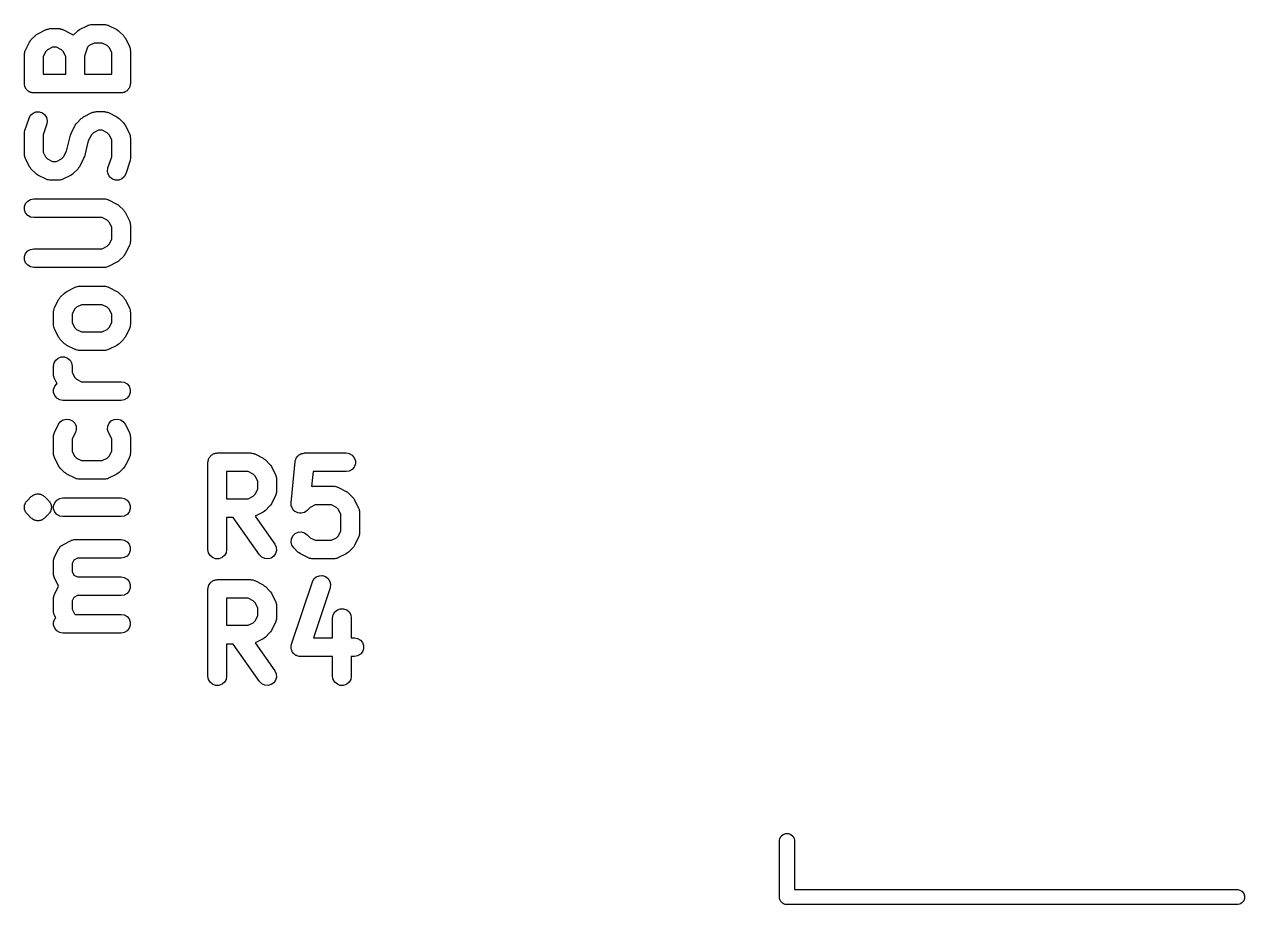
# Model space of a CAD drawing. Extents: x 10 to 287, y -200 to -10.
# Drawn here: x 113.76 to 123.55, y -147.12 to -140.05 of the extents above; entities that cross this region are included whole.
import ezdxf

# ---------------------------------------------------------------- set-up
doc = ezdxf.new("R2010")
doc.units = 0
doc.header["$MEASUREMENT"] = 0
doc.layers.add('BLACK', color=7, linetype='CONTINUOUS')

msp = doc.modelspace()

# ---------------------------------------------------------------- linework, layer by layer
at = {"layer": 'BLACK', "linetype": 'CONTINUOUS'}
for p, q in [((113.815, -140.175), (113.849, -140.142)), ((113.849, -140.142), (113.858, -140.135)), ((113.858, -140.135), (113.868, -140.128)), ((113.868, -140.128), (113.935, -140.095)), ((113.935, -140.095), (113.939, -140.093)), ((113.939, -140.093), (113.943, -140.091)), ((113.943, -140.091), (113.951, -140.09)), ((113.951, -140.09), (113.96, -140.087)), ((113.96, -140.087), (113.964, -140.087)), ((113.964, -140.087), (113.968, -140.087)), ((113.968, -140.087), (114.035, -140.087)), ((114.035, -140.087), (114.039, -140.087)), ((114.039, -140.087), (114.043, -140.087)), ((114.043, -140.087), (114.052, -140.09)), ((114.052, -140.09), (114.061, -140.091)), ((114.061, -140.091), (114.064, -140.093)), ((114.064, -140.093), (114.068, -140.095)), ((114.068, -140.095), (114.135, -140.128)), ((114.135, -140.128), (114.145, -140.135)), ((114.145, -140.135), (114.151, -140.139)), ((114.151, -140.139), (114.182, -140.109)), ((114.182, -140.109), (114.192, -140.102)), ((114.192, -140.102), (114.201, -140.095)), ((114.201, -140.095), (114.268, -140.061)), ((114.268, -140.061), (114.272, -140.06)), ((114.272, -140.06), (114.276, -140.058)), ((114.276, -140.058), (114.285, -140.056)), ((114.285, -140.056), (114.293, -140.054)), ((114.293, -140.054), (114.297, -140.054)), ((114.297, -140.054), (114.302, -140.053)), ((114.302, -140.053), (114.402, -140.053)), ((114.402, -140.053), (114.406, -140.054)), ((114.406, -140.054), (114.41, -140.054)), ((114.41, -140.054), (114.419, -140.056)), ((114.419, -140.056), (114.427, -140.058)), ((114.427, -140.058), (114.431, -140.06)), ((114.431, -140.06), (114.435, -140.061)), ((114.435, -140.061), (114.502, -140.095)), ((114.502, -140.095), (114.511, -140.102)), ((114.511, -140.102), (114.521, -140.109)), ((114.521, -140.109), (114.555, -140.142)), ((114.555, -140.142), (114.561, -140.152)), ((113.768, -140.261), (113.801, -140.195)), ((113.801, -140.195), (113.808, -140.185)), ((113.808, -140.185), (113.815, -140.175)), ((113.986, -140.237), (113.946, -140.257)), ((114.017, -140.237), (113.986, -140.237)), ((114.057, -140.257), (114.017, -140.237)), ((114.267, -140.235), (114.243, -140.307)), ((114.279, -140.223), (114.267, -140.235)), ((114.319, -140.203), (114.279, -140.223)), ((114.384, -140.203), (114.319, -140.203)), ((114.424, -140.223), (114.384, -140.203)), ((114.44, -140.239), (114.424, -140.223)), ((114.46, -140.279), (114.44, -140.239)), ((114.561, -140.152), (114.569, -140.161)), ((114.569, -140.161), (114.602, -140.228)), ((114.602, -140.228), (114.603, -140.232)), ((114.603, -140.232), (114.605, -140.236)), ((114.605, -140.236), (114.607, -140.245)), ((114.607, -140.245), (114.609, -140.253)), ((113.76, -140.286), (113.763, -140.278)), ((113.761, -140.291), (113.76, -140.286)), ((113.76, -140.295), (113.761, -140.291)), ((113.76, -140.528), (113.76, -140.295)), ((113.763, -140.278), (113.764, -140.269)), ((113.764, -140.269), (113.767, -140.266)), ((113.767, -140.266), (113.768, -140.261)), ((113.93, -140.273), (113.91, -140.313)), ((113.91, -140.313), (113.91, -140.453)), ((113.946, -140.257), (113.93, -140.273)), ((114.073, -140.273), (114.057, -140.257)), ((114.093, -140.313), (114.073, -140.273)), ((114.093, -140.453), (114.093, -140.313)), ((114.243, -140.307), (114.243, -140.453)), ((114.46, -140.453), (114.46, -140.279)), ((114.609, -140.253), (114.609, -140.257)), ((114.609, -140.257), (114.61, -140.262)), ((114.61, -140.262), (114.61, -140.528)), ((113.761, -140.535), (113.76, -140.528)), ((113.761, -140.541), (113.761, -140.535)), ((113.763, -140.547), (113.761, -140.541)), ((113.91, -140.453), (114.093, -140.453)), ((114.243, -140.453), (114.46, -140.453)), ((114.609, -140.541), (114.606, -140.547)), ((114.61, -140.528), (114.609, -140.535)), ((114.609, -140.535), (114.609, -140.541)), ((113.764, -140.554), (113.763, -140.547)), ((113.768, -140.56), (113.764, -140.554)), ((113.77, -140.566), (113.768, -140.56)), ((113.774, -140.571), (113.77, -140.566)), ((113.777, -140.576), (113.774, -140.571)), ((113.782, -140.581), (113.777, -140.576)), ((113.787, -140.586), (113.782, -140.581)), ((113.792, -140.589), (113.787, -140.586)), ((113.797, -140.593), (113.792, -140.589)), ((113.804, -140.595), (113.797, -140.593)), ((113.809, -140.599), (113.804, -140.595)), ((113.816, -140.6), (113.809, -140.599)), ((113.822, -140.602), (113.816, -140.6)), ((113.828, -140.602), (113.822, -140.602)), ((113.835, -140.603), (113.828, -140.602)), ((114.535, -140.603), (113.835, -140.603)), ((114.541, -140.602), (114.535, -140.603)), ((114.548, -140.602), (114.541, -140.602)), ((114.554, -140.6), (114.548, -140.602)), ((114.561, -140.599), (114.554, -140.6)), ((114.566, -140.595), (114.561, -140.599)), ((114.572, -140.593), (114.566, -140.595)), ((114.577, -140.589), (114.572, -140.593)), ((114.583, -140.586), (114.577, -140.589)), ((114.587, -140.581), (114.583, -140.586)), ((114.592, -140.576), (114.587, -140.581)), ((114.596, -140.571), (114.592, -140.576)), ((114.6, -140.566), (114.596, -140.571)), ((114.602, -140.56), (114.6, -140.566)), ((114.605, -140.554), (114.602, -140.56)), ((114.606, -140.547), (114.605, -140.554)), ((113.764, -140.905), (113.797, -140.805)), ((113.797, -140.805), (113.809, -140.782)), ((113.809, -140.782), (113.829, -140.764)), ((113.829, -140.764), (113.853, -140.755)), ((113.853, -140.755), (113.879, -140.754)), ((113.879, -140.754), (113.904, -140.762)), ((113.904, -140.762), (113.924, -140.779)), ((113.924, -140.779), (113.938, -140.801)), ((113.938, -140.801), (113.943, -140.826)), ((113.943, -140.826), (113.939, -140.852)), ((114.182, -140.842), (114.215, -140.809)), ((114.215, -140.809), (114.225, -140.802)), ((114.225, -140.802), (114.235, -140.795)), ((114.235, -140.795), (114.301, -140.761)), ((114.301, -140.761), (114.305, -140.76)), ((114.305, -140.76), (114.309, -140.758)), ((114.309, -140.758), (114.318, -140.756)), ((114.318, -140.756), (114.326, -140.754)), ((114.326, -140.754), (114.331, -140.754)), ((114.331, -140.754), (114.335, -140.753)), ((114.335, -140.753), (114.402, -140.753)), ((114.402, -140.753), (114.406, -140.754)), ((114.406, -140.754), (114.41, -140.754)), ((114.41, -140.754), (114.419, -140.756)), ((114.419, -140.756), (114.427, -140.758)), ((114.427, -140.758), (114.431, -140.76)), ((114.431, -140.76), (114.435, -140.761)), ((114.435, -140.761), (114.502, -140.795)), ((114.502, -140.795), (114.511, -140.802)), ((114.511, -140.802), (114.521, -140.809)), ((114.521, -140.809), (114.555, -140.842)), ((113.76, -140.928), (113.762, -140.916)), ((113.76, -141.095), (113.76, -140.928)), ((113.762, -140.916), (113.764, -140.905)), ((113.939, -140.852), (113.91, -140.94)), ((114.132, -140.936), (114.134, -140.928)), ((114.134, -140.928), (114.168, -140.861)), ((114.168, -140.861), (114.175, -140.852)), ((114.175, -140.852), (114.182, -140.842)), ((114.313, -140.923), (114.297, -140.939)), ((114.353, -140.903), (114.313, -140.923)), ((114.384, -140.903), (114.353, -140.903)), ((114.424, -140.923), (114.384, -140.903)), ((114.44, -140.939), (114.424, -140.923)), ((114.555, -140.842), (114.561, -140.852)), ((114.561, -140.852), (114.569, -140.861)), ((114.569, -140.861), (114.602, -140.928)), ((114.602, -140.928), (114.603, -140.932)), ((114.603, -140.932), (114.605, -140.936)), ((113.91, -140.94), (113.91, -141.077)), ((114.097, -141.069), (114.129, -140.943)), ((114.129, -140.943), (114.132, -140.936)), ((114.272, -140.988), (114.241, -141.113)), ((114.297, -140.939), (114.272, -140.988)), ((114.46, -140.979), (114.44, -140.939)), ((114.46, -141.116), (114.46, -140.979)), ((114.605, -140.936), (114.607, -140.945)), ((114.607, -140.945), (114.609, -140.953)), ((114.609, -140.953), (114.609, -140.957)), ((114.609, -140.957), (114.61, -140.962)), ((114.61, -140.962), (114.61, -141.128)), ((113.761, -141.099), (113.76, -141.095)), ((113.76, -141.104), (113.761, -141.099)), ((113.763, -141.112), (113.76, -141.104)), ((113.764, -141.121), (113.763, -141.112)), ((113.767, -141.124), (113.764, -141.121)), ((113.768, -141.128), (113.767, -141.124)), ((113.801, -141.195), (113.768, -141.128)), ((113.91, -141.077), (113.93, -141.117)), ((113.93, -141.117), (113.946, -141.133)), ((114.057, -141.133), (114.073, -141.117)), ((114.073, -141.117), (114.097, -141.069)), ((114.235, -141.128), (114.202, -141.195)), ((114.238, -141.121), (114.235, -141.128)), ((114.241, -141.113), (114.238, -141.121)), ((114.43, -141.205), (114.46, -141.116)), ((114.61, -141.128), (114.608, -141.14)), ((113.808, -141.205), (113.801, -141.195)), ((113.815, -141.215), (113.808, -141.205)), ((113.849, -141.248), (113.815, -141.215)), ((113.946, -141.133), (113.986, -141.153)), ((113.986, -141.153), (114.017, -141.153)), ((114.017, -141.153), (114.057, -141.133)), ((114.188, -141.215), (114.155, -141.248)), ((114.195, -141.205), (114.188, -141.215)), ((114.202, -141.195), (114.195, -141.205)), ((114.427, -141.23), (114.43, -141.205)), ((114.606, -141.152), (114.573, -141.252)), ((114.608, -141.14), (114.606, -141.152)), ((113.858, -141.255), (113.849, -141.248)), ((113.868, -141.262), (113.858, -141.255)), ((113.935, -141.295), (113.868, -141.262)), ((113.939, -141.297), (113.935, -141.295)), ((113.943, -141.299), (113.939, -141.297)), ((113.951, -141.3), (113.943, -141.299)), ((113.96, -141.303), (113.951, -141.3)), ((113.964, -141.303), (113.96, -141.303)), ((113.968, -141.303), (113.964, -141.303)), ((114.035, -141.303), (113.968, -141.303)), ((114.039, -141.303), (114.035, -141.303)), ((114.043, -141.303), (114.039, -141.303)), ((114.052, -141.3), (114.043, -141.303)), ((114.061, -141.299), (114.052, -141.3)), ((114.064, -141.297), (114.061, -141.299)), ((114.068, -141.295), (114.064, -141.297)), ((114.135, -141.262), (114.068, -141.295)), ((114.145, -141.255), (114.135, -141.262)), ((114.155, -141.248), (114.145, -141.255)), ((114.432, -141.256), (114.427, -141.23)), ((114.445, -141.278), (114.432, -141.256)), ((114.466, -141.294), (114.445, -141.278)), ((114.491, -141.302), (114.466, -141.294)), ((114.517, -141.302), (114.491, -141.302)), ((114.541, -141.292), (114.517, -141.302)), ((114.56, -141.275), (114.541, -141.292)), ((114.573, -141.252), (114.56, -141.275)), ((113.761, -141.515), (113.77, -141.491)), ((113.761, -141.541), (113.761, -141.515)), ((113.77, -141.491), (113.787, -141.471)), ((113.787, -141.471), (113.809, -141.458)), ((113.809, -141.458), (113.835, -141.453)), ((113.835, -141.453), (114.402, -141.453)), ((114.402, -141.453), (114.406, -141.454)), ((114.406, -141.454), (114.41, -141.454)), ((114.41, -141.454), (114.419, -141.456)), ((114.419, -141.456), (114.427, -141.458)), ((114.427, -141.458), (114.431, -141.46)), ((114.431, -141.46), (114.435, -141.461)), ((114.435, -141.461), (114.502, -141.495)), ((114.502, -141.495), (114.511, -141.502)), ((114.511, -141.502), (114.521, -141.509)), ((114.521, -141.509), (114.555, -141.542)), ((113.77, -141.566), (113.761, -141.541)), ((113.787, -141.586), (113.77, -141.566)), ((113.809, -141.599), (113.787, -141.586)), ((113.835, -141.603), (113.809, -141.599)), ((114.384, -141.603), (113.835, -141.603)), ((114.424, -141.623), (114.384, -141.603)), ((114.555, -141.542), (114.561, -141.552)), ((114.561, -141.552), (114.569, -141.561)), ((114.569, -141.561), (114.602, -141.628)), ((114.44, -141.639), (114.424, -141.623)), ((114.46, -141.679), (114.44, -141.639)), ((114.46, -141.777), (114.46, -141.679)), ((114.602, -141.628), (114.603, -141.632)), ((114.603, -141.632), (114.605, -141.636)), ((114.605, -141.636), (114.607, -141.645)), ((114.607, -141.645), (114.609, -141.653)), ((114.609, -141.653), (114.609, -141.657)), ((114.609, -141.657), (114.61, -141.662)), ((114.61, -141.662), (114.61, -141.795)), ((114.44, -141.817), (114.46, -141.777)), ((114.607, -141.812), (114.605, -141.821)), ((114.609, -141.804), (114.607, -141.812)), ((114.61, -141.795), (114.609, -141.799)), ((114.609, -141.799), (114.609, -141.804)), ((113.761, -141.915), (113.77, -141.891)), ((113.77, -141.891), (113.787, -141.871)), ((113.787, -141.871), (113.809, -141.858)), ((113.809, -141.858), (113.835, -141.853)), ((113.835, -141.853), (114.384, -141.853)), ((114.384, -141.853), (114.424, -141.833)), ((114.424, -141.833), (114.44, -141.817)), ((114.561, -141.905), (114.555, -141.915)), ((114.569, -141.895), (114.561, -141.905)), ((114.602, -141.828), (114.569, -141.895)), ((114.603, -141.824), (114.602, -141.828)), ((114.605, -141.821), (114.603, -141.824)), ((113.761, -141.941), (113.761, -141.915)), ((113.77, -141.966), (113.761, -141.941)), ((113.787, -141.986), (113.77, -141.966)), ((113.809, -141.999), (113.787, -141.986)), ((113.835, -142.003), (113.809, -141.999)), ((114.402, -142.003), (113.835, -142.003)), ((114.406, -142.003), (114.402, -142.003)), ((114.41, -142.003), (114.406, -142.003)), ((114.419, -142), (114.41, -142.003)), ((114.427, -141.999), (114.419, -142)), ((114.431, -141.997), (114.427, -141.999)), ((114.435, -141.995), (114.431, -141.997)), ((114.502, -141.962), (114.435, -141.995)), ((114.511, -141.955), (114.502, -141.962)), ((114.521, -141.948), (114.511, -141.955)), ((114.555, -141.915), (114.521, -141.948)), ((114.082, -142.209), (114.092, -142.202)), ((114.092, -142.202), (114.101, -142.195)), ((114.101, -142.195), (114.168, -142.161)), ((114.168, -142.161), (114.172, -142.16)), ((114.172, -142.16), (114.176, -142.158)), ((114.176, -142.158), (114.185, -142.156)), ((114.185, -142.156), (114.193, -142.154)), ((114.193, -142.154), (114.197, -142.154)), ((114.197, -142.154), (114.202, -142.153)), ((114.202, -142.153), (114.402, -142.153)), ((114.402, -142.153), (114.406, -142.154)), ((114.406, -142.154), (114.41, -142.154)), ((114.41, -142.154), (114.419, -142.156)), ((114.419, -142.156), (114.427, -142.158)), ((114.427, -142.158), (114.431, -142.16)), ((114.431, -142.16), (114.435, -142.161)), ((114.435, -142.161), (114.502, -142.195)), ((114.502, -142.195), (114.511, -142.202)), ((114.511, -142.202), (114.521, -142.209)), ((114.001, -142.328), (114.034, -142.261)), ((114.034, -142.261), (114.042, -142.252)), ((114.042, -142.252), (114.048, -142.242)), ((114.048, -142.242), (114.082, -142.209)), ((114.521, -142.209), (114.555, -142.242)), ((114.555, -142.242), (114.561, -142.252)), ((114.561, -142.252), (114.569, -142.261)), ((114.569, -142.261), (114.602, -142.328)), ((113.993, -142.362), (113.994, -142.357)), ((113.993, -142.462), (113.993, -142.362)), ((113.994, -142.353), (113.996, -142.345)), ((113.994, -142.357), (113.994, -142.353)), ((113.996, -142.345), (113.998, -142.336)), ((113.998, -142.336), (114, -142.332)), ((114, -142.332), (114.001, -142.328)), ((114.163, -142.339), (114.143, -142.379)), ((114.143, -142.379), (114.143, -142.444)), ((114.179, -142.323), (114.163, -142.339)), ((114.219, -142.303), (114.179, -142.323)), ((114.384, -142.303), (114.219, -142.303)), ((114.424, -142.323), (114.384, -142.303)), ((114.44, -142.339), (114.424, -142.323)), ((114.46, -142.379), (114.44, -142.339)), ((114.46, -142.444), (114.46, -142.379)), ((114.602, -142.328), (114.603, -142.332)), ((114.603, -142.332), (114.605, -142.336)), ((114.605, -142.336), (114.607, -142.345)), ((114.607, -142.345), (114.609, -142.353)), ((114.609, -142.353), (114.609, -142.357)), ((114.609, -142.357), (114.61, -142.362)), ((114.61, -142.362), (114.61, -142.462)), ((113.994, -142.466), (113.993, -142.462)), ((113.994, -142.47), (113.994, -142.466)), ((113.996, -142.479), (113.994, -142.47)), ((113.998, -142.487), (113.996, -142.479)), ((114, -142.491), (113.998, -142.487)), ((114.001, -142.495), (114, -142.491)), ((114.034, -142.562), (114.001, -142.495)), ((114.143, -142.444), (114.163, -142.484)), ((114.163, -142.484), (114.179, -142.5)), ((114.424, -142.5), (114.44, -142.484)), ((114.44, -142.484), (114.46, -142.444)), ((114.602, -142.495), (114.569, -142.562)), ((114.603, -142.491), (114.602, -142.495)), ((114.605, -142.487), (114.603, -142.491)), ((114.607, -142.479), (114.605, -142.487)), ((114.609, -142.47), (114.607, -142.479)), ((114.61, -142.462), (114.609, -142.466)), ((114.609, -142.466), (114.609, -142.47)), ((114.042, -142.571), (114.034, -142.562)), ((114.048, -142.581), (114.042, -142.571)), ((114.082, -142.615), (114.048, -142.581)), ((114.179, -142.5), (114.219, -142.52)), ((114.219, -142.52), (114.384, -142.52)), ((114.384, -142.52), (114.424, -142.5)), ((114.555, -142.581), (114.521, -142.615)), ((114.561, -142.571), (114.555, -142.581)), ((114.569, -142.562), (114.561, -142.571)), ((114.092, -142.622), (114.082, -142.615)), ((114.101, -142.629), (114.092, -142.622)), ((114.168, -142.662), (114.101, -142.629)), ((114.172, -142.663), (114.168, -142.662)), ((114.176, -142.665), (114.172, -142.663)), ((114.185, -142.667), (114.176, -142.665)), ((114.193, -142.669), (114.185, -142.667)), ((114.197, -142.669), (114.193, -142.669)), ((114.202, -142.67), (114.197, -142.669)), ((114.402, -142.67), (114.202, -142.67)), ((114.406, -142.669), (114.402, -142.67)), ((114.41, -142.669), (114.406, -142.669)), ((114.419, -142.667), (114.41, -142.669)), ((114.427, -142.665), (114.419, -142.667)), ((114.431, -142.663), (114.427, -142.665)), ((114.435, -142.662), (114.431, -142.663)), ((114.502, -142.629), (114.435, -142.662)), ((114.511, -142.622), (114.502, -142.629)), ((114.521, -142.615), (114.511, -142.622)), ((113.993, -142.795), (113.998, -142.769)), ((113.998, -142.769), (114.011, -142.747)), ((114.011, -142.747), (114.031, -142.73)), ((114.031, -142.73), (114.055, -142.721)), ((114.055, -142.721), (114.081, -142.721)), ((114.081, -142.721), (114.106, -142.73)), ((114.106, -142.73), (114.126, -142.747)), ((114.126, -142.747), (114.139, -142.769)), ((114.139, -142.769), (114.143, -142.795)), ((113.993, -142.862), (113.993, -142.795)), ((113.994, -142.866), (113.993, -142.862)), ((113.994, -142.87), (113.994, -142.866)), ((113.996, -142.879), (113.994, -142.87)), ((113.998, -142.887), (113.996, -142.879)), ((114, -142.891), (113.998, -142.887)), ((114.143, -142.795), (114.143, -142.844)), ((114.143, -142.844), (114.163, -142.884)), ((114.163, -142.884), (114.179, -142.9)), ((113.994, -142.982), (114.003, -142.957)), ((113.994, -143.008), (113.994, -142.982)), ((114.001, -142.895), (114, -142.891)), ((114.022, -142.936), (114.001, -142.895)), ((114.003, -142.957), (114.02, -142.937)), ((114.02, -142.937), (114.022, -142.936)), ((114.179, -142.9), (114.219, -142.92)), ((114.219, -142.92), (114.535, -142.92)), ((114.535, -142.92), (114.561, -142.924)), ((114.561, -142.924), (114.583, -142.937)), ((114.583, -142.937), (114.6, -142.957)), ((114.6, -142.957), (114.609, -142.982)), ((114.609, -142.982), (114.609, -143.008)), ((114.003, -143.032), (113.994, -143.008)), ((114.02, -143.052), (114.003, -143.032)), ((114.043, -143.065), (114.02, -143.052)), ((114.068, -143.07), (114.043, -143.065)), ((114.535, -143.07), (114.068, -143.07)), ((114.561, -143.065), (114.535, -143.07)), ((114.583, -143.052), (114.561, -143.065)), ((114.6, -143.032), (114.583, -143.052)), ((114.609, -143.008), (114.6, -143.032)), ((114.001, -143.328), (114.034, -143.261)), ((114.034, -143.261), (114.05, -143.24)), ((114.05, -143.24), (114.072, -143.226)), ((114.072, -143.226), (114.097, -143.22)), ((114.097, -143.22), (114.123, -143.223)), ((114.123, -143.223), (114.146, -143.235)), ((114.146, -143.235), (114.164, -143.254)), ((114.164, -143.254), (114.174, -143.278)), ((114.174, -143.278), (114.176, -143.304)), ((114.427, -143.304), (114.429, -143.278)), ((114.429, -143.278), (114.439, -143.254)), ((114.439, -143.254), (114.457, -143.235)), ((114.457, -143.235), (114.48, -143.223)), ((114.48, -143.223), (114.506, -143.22)), ((114.506, -143.22), (114.531, -143.226)), ((114.531, -143.226), (114.553, -143.24)), ((114.553, -143.24), (114.569, -143.261)), ((114.569, -143.261), (114.602, -143.328)), ((113.993, -143.362), (113.994, -143.357)), ((113.993, -143.495), (113.993, -143.362)), ((113.994, -143.353), (113.996, -143.345)), ((113.994, -143.357), (113.994, -143.353)), ((113.996, -143.345), (113.998, -143.336)), ((113.998, -143.336), (114, -143.332)), ((114, -143.332), (114.001, -143.328)), ((114.169, -143.328), (114.143, -143.379)), ((114.143, -143.379), (114.143, -143.477)), ((114.176, -143.304), (114.169, -143.328)), ((114.434, -143.328), (114.427, -143.304)), ((114.46, -143.379), (114.434, -143.328)), ((114.46, -143.477), (114.46, -143.379)), ((114.602, -143.328), (114.603, -143.332)), ((114.603, -143.332), (114.605, -143.336)), ((114.605, -143.336), (114.607, -143.345)), ((114.607, -143.345), (114.609, -143.353)), ((114.609, -143.353), (114.609, -143.357)), ((114.609, -143.357), (114.61, -143.362)), ((114.61, -143.362), (114.61, -143.495)), ((114.143, -143.477), (114.163, -143.517)), ((114.44, -143.517), (114.46, -143.477)), ((113.994, -143.499), (113.993, -143.495)), ((113.994, -143.504), (113.994, -143.499)), ((113.996, -143.512), (113.994, -143.504)), ((113.998, -143.521), (113.996, -143.512)), ((114, -143.524), (113.998, -143.521)), ((114.001, -143.528), (114, -143.524)), ((114.034, -143.595), (114.001, -143.528)), ((114.163, -143.517), (114.179, -143.533)), ((114.179, -143.533), (114.219, -143.553)), ((114.219, -143.553), (114.384, -143.553)), ((114.384, -143.553), (114.424, -143.533)), ((114.424, -143.533), (114.44, -143.517)), ((114.602, -143.528), (114.569, -143.595)), ((114.603, -143.524), (114.602, -143.528)), ((114.605, -143.521), (114.603, -143.524)), ((114.607, -143.512), (114.605, -143.521)), ((114.609, -143.504), (114.607, -143.512)), ((114.61, -143.495), (114.609, -143.499)), ((114.609, -143.499), (114.609, -143.504)), ((115.232, -143.567), (115.233, -143.561)), ((115.232, -144.267), (115.232, -143.567)), ((115.233, -143.554), (115.236, -143.548)), ((115.233, -143.561), (115.233, -143.554)), ((115.236, -143.548), (115.237, -143.542)), ((115.237, -143.542), (115.24, -143.536)), ((115.24, -143.536), (115.242, -143.53)), ((115.242, -143.53), (115.247, -143.525)), ((115.247, -143.525), (115.25, -143.519)), ((115.25, -143.519), (115.255, -143.515)), ((115.255, -143.515), (115.259, -143.51)), ((115.259, -143.51), (115.265, -143.507)), ((115.265, -143.507), (115.27, -143.502)), ((115.27, -143.502), (115.276, -143.5)), ((115.276, -143.5), (115.282, -143.497)), ((115.282, -143.497), (115.288, -143.496)), ((115.288, -143.496), (115.294, -143.493)), ((115.294, -143.493), (115.301, -143.493)), ((115.301, -143.493), (115.307, -143.492)), ((115.307, -143.492), (115.574, -143.492)), ((115.574, -143.492), (115.578, -143.493)), ((115.578, -143.493), (115.583, -143.493)), ((115.583, -143.493), (115.591, -143.495)), ((115.591, -143.495), (115.6, -143.497)), ((115.6, -143.497), (115.603, -143.499)), ((115.603, -143.499), (115.608, -143.5)), ((115.608, -143.5), (115.674, -143.534)), ((115.674, -143.534), (115.684, -143.541)), ((115.684, -143.541), (115.694, -143.548)), ((115.694, -143.548), (115.727, -143.581)), ((115.899, -143.893), (115.933, -143.56)), ((115.933, -143.554), (115.937, -143.545)), ((115.933, -143.557), (115.933, -143.554)), ((115.933, -143.56), (115.933, -143.557)), ((115.937, -143.545), (115.94, -143.535)), ((115.94, -143.535), (115.941, -143.532)), ((115.941, -143.532), (115.942, -143.53)), ((115.942, -143.53), (115.949, -143.522)), ((115.949, -143.522), (115.955, -143.514)), ((115.955, -143.514), (115.957, -143.512)), ((115.957, -143.512), (115.959, -143.51)), ((115.959, -143.51), (115.968, -143.505)), ((115.968, -143.505), (115.976, -143.499)), ((115.976, -143.499), (115.979, -143.498)), ((115.979, -143.498), (115.982, -143.497)), ((115.982, -143.497), (115.992, -143.495)), ((115.992, -143.495), (116.002, -143.493)), ((116.002, -143.493), (116.005, -143.493)), ((116.005, -143.493), (116.007, -143.492)), ((116.007, -143.492), (116.341, -143.492)), ((116.341, -143.492), (116.366, -143.497)), ((116.366, -143.497), (116.389, -143.51)), ((116.389, -143.51), (116.406, -143.53)), ((116.406, -143.53), (116.415, -143.554)), ((116.415, -143.554), (116.415, -143.58)), ((114.042, -143.605), (114.034, -143.595)), ((114.048, -143.615), (114.042, -143.605)), ((114.082, -143.648), (114.048, -143.615)), ((114.092, -143.655), (114.082, -143.648)), ((114.101, -143.662), (114.092, -143.655)), ((114.168, -143.695), (114.101, -143.662)), ((114.502, -143.662), (114.435, -143.695)), ((114.511, -143.655), (114.502, -143.662)), ((114.521, -143.648), (114.511, -143.655)), ((114.555, -143.615), (114.521, -143.648)), ((114.561, -143.605), (114.555, -143.615)), ((114.569, -143.595), (114.561, -143.605)), ((115.382, -143.642), (115.382, -143.859)), ((115.556, -143.642), (115.382, -143.642)), ((115.596, -143.662), (115.556, -143.642)), ((115.612, -143.678), (115.596, -143.662)), ((115.727, -143.581), (115.734, -143.591)), ((115.734, -143.591), (115.741, -143.6)), ((115.741, -143.6), (115.774, -143.667)), ((115.774, -143.667), (115.776, -143.671)), ((115.776, -143.671), (115.778, -143.675)), ((116.075, -143.642), (116.063, -143.76)), ((116.341, -143.642), (116.075, -143.642)), ((116.366, -143.638), (116.341, -143.642)), ((116.389, -143.625), (116.366, -143.638)), ((116.406, -143.605), (116.389, -143.625)), ((116.415, -143.58), (116.406, -143.605)), ((114.172, -143.697), (114.168, -143.695)), ((114.176, -143.699), (114.172, -143.697)), ((114.185, -143.7), (114.176, -143.699)), ((114.193, -143.703), (114.185, -143.7)), ((114.197, -143.703), (114.193, -143.703)), ((114.202, -143.703), (114.197, -143.703)), ((114.402, -143.703), (114.202, -143.703)), ((114.406, -143.703), (114.402, -143.703)), ((114.41, -143.703), (114.406, -143.703)), ((114.419, -143.7), (114.41, -143.703)), ((114.427, -143.699), (114.419, -143.7)), ((114.431, -143.697), (114.427, -143.699)), ((114.435, -143.695), (114.431, -143.697)), ((115.632, -143.718), (115.612, -143.678)), ((115.632, -143.783), (115.632, -143.718)), ((115.778, -143.675), (115.779, -143.684)), ((115.779, -143.684), (115.782, -143.692)), ((115.782, -143.692), (115.782, -143.696)), ((115.782, -143.696), (115.782, -143.701)), ((115.782, -143.701), (115.782, -143.801)), ((116.063, -143.76), (116.065, -143.759)), ((116.065, -143.759), (116.07, -143.76)), ((116.07, -143.76), (116.074, -143.759)), ((116.074, -143.759), (116.241, -143.759)), ((116.241, -143.759), (116.245, -143.76)), ((116.245, -143.76), (116.249, -143.759)), ((116.249, -143.759), (116.258, -143.762)), ((116.258, -143.762), (116.266, -143.764)), ((116.266, -143.764), (116.27, -143.766)), ((116.27, -143.766), (116.274, -143.767)), ((116.274, -143.767), (116.341, -143.8)), ((113.782, -143.875), (113.815, -143.842)), ((113.815, -143.842), (113.821, -143.838)), ((113.821, -143.838), (113.825, -143.833)), ((113.825, -143.833), (113.831, -143.831)), ((113.831, -143.831), (113.837, -143.827)), ((113.837, -143.827), (113.843, -143.825)), ((113.843, -143.825), (113.849, -143.822)), ((113.849, -143.822), (113.855, -143.822)), ((113.855, -143.822), (113.862, -143.82)), ((113.862, -143.82), (113.868, -143.821)), ((113.868, -143.821), (113.875, -143.82)), ((113.875, -143.82), (113.881, -143.822)), ((113.881, -143.822), (113.888, -143.822)), ((113.888, -143.822), (113.894, -143.825)), ((113.894, -143.825), (113.9, -143.827)), ((113.9, -143.827), (113.905, -143.831)), ((113.905, -143.831), (113.911, -143.833)), ((113.911, -143.833), (113.916, -143.838)), ((113.916, -143.838), (113.921, -143.842)), ((113.921, -143.842), (113.955, -143.875)), ((114.02, -143.871), (114.043, -143.858)), ((114.043, -143.858), (114.068, -143.853)), ((114.068, -143.853), (114.535, -143.853)), ((114.535, -143.853), (114.561, -143.858)), ((114.561, -143.858), (114.583, -143.871)), ((115.382, -143.859), (115.556, -143.859)), ((115.556, -143.859), (115.596, -143.839)), ((115.596, -143.839), (115.612, -143.823)), ((115.612, -143.823), (115.632, -143.783)), ((115.774, -143.834), (115.741, -143.901)), ((115.776, -143.83), (115.774, -143.834)), ((115.778, -143.826), (115.776, -143.83)), ((115.779, -143.818), (115.778, -143.826)), ((115.782, -143.809), (115.779, -143.818)), ((115.782, -143.801), (115.782, -143.805)), ((115.782, -143.805), (115.782, -143.809)), ((116.341, -143.8), (116.351, -143.807)), ((116.351, -143.807), (116.36, -143.814)), ((116.36, -143.814), (116.394, -143.848)), ((116.394, -143.848), (116.401, -143.857)), ((116.401, -143.857), (116.408, -143.867)), ((116.408, -143.867), (116.441, -143.934)), ((113.76, -143.922), (113.761, -143.919)), ((113.761, -143.928), (113.76, -143.922)), ((113.76, -143.935), (113.761, -143.928)), ((113.761, -143.938), (113.76, -143.935)), ((113.761, -143.915), (113.762, -143.912)), ((113.761, -143.919), (113.761, -143.915)), ((113.761, -143.941), (113.761, -143.938)), ((113.762, -143.944), (113.761, -143.941)), ((113.762, -143.909), (113.765, -143.903)), ((113.762, -143.912), (113.762, -143.909)), ((113.762, -143.948), (113.762, -143.944)), ((113.765, -143.954), (113.762, -143.948)), ((113.765, -143.903), (113.767, -143.897)), ((113.767, -143.96), (113.765, -143.954)), ((113.767, -143.897), (113.769, -143.894)), ((113.769, -143.963), (113.767, -143.96)), ((113.769, -143.894), (113.77, -143.891)), ((113.77, -143.966), (113.769, -143.963)), ((113.77, -143.891), (113.772, -143.888)), ((113.772, -143.968), (113.77, -143.966)), ((113.772, -143.888), (113.773, -143.885)), ((113.773, -143.885), (113.778, -143.881)), ((113.778, -143.881), (113.782, -143.875)), ((113.955, -143.875), (113.958, -143.881)), ((113.958, -143.881), (113.963, -143.885)), ((113.963, -143.885), (113.964, -143.888)), ((113.964, -143.888), (113.966, -143.891)), ((113.966, -143.966), (113.964, -143.968)), ((113.966, -143.891), (113.968, -143.894)), ((113.968, -143.963), (113.966, -143.966)), ((113.968, -143.894), (113.97, -143.897)), ((113.97, -143.96), (113.968, -143.963)), ((113.97, -143.897), (113.971, -143.903)), ((113.971, -143.954), (113.97, -143.96)), ((113.971, -143.903), (113.974, -143.909)), ((113.974, -143.948), (113.971, -143.954)), ((113.974, -143.909), (113.974, -143.912)), ((113.974, -143.912), (113.975, -143.915)), ((113.975, -143.941), (113.974, -143.944)), ((113.974, -143.944), (113.974, -143.948)), ((113.975, -143.915), (113.975, -143.919)), ((113.975, -143.919), (113.976, -143.922)), ((113.976, -143.935), (113.975, -143.938)), ((113.975, -143.938), (113.975, -143.941)), ((113.976, -143.922), (113.976, -143.928)), ((113.976, -143.928), (113.976, -143.935)), ((113.994, -143.915), (114.003, -143.891)), ((113.994, -143.941), (113.994, -143.915)), ((114.003, -143.966), (113.994, -143.941)), ((114.003, -143.891), (114.02, -143.871)), ((114.02, -143.986), (114.003, -143.966)), ((114.583, -143.871), (114.6, -143.891)), ((114.6, -143.966), (114.583, -143.986)), ((114.6, -143.891), (114.609, -143.915)), ((114.609, -143.941), (114.6, -143.966)), ((114.609, -143.915), (114.609, -143.941)), ((115.684, -143.961), (115.674, -143.968)), ((115.694, -143.954), (115.684, -143.961)), ((115.727, -143.92), (115.694, -143.954)), ((115.734, -143.911), (115.727, -143.92)), ((115.741, -143.901), (115.734, -143.911)), ((115.899, -143.894), (115.899, -143.893)), ((115.9, -143.907), (115.899, -143.894)), ((115.899, -143.894), (115.899, -143.894)), ((115.901, -143.919), (115.9, -143.907)), ((115.902, -143.92), (115.901, -143.919)), ((115.907, -143.931), (115.902, -143.92)), ((115.902, -143.92), (115.902, -143.92)), ((115.912, -143.943), (115.907, -143.931)), ((115.913, -143.944), (115.912, -143.943)), ((115.912, -143.943), (115.912, -143.943)), ((115.921, -143.953), (115.913, -143.944)), ((115.93, -143.962), (115.921, -143.953)), ((115.931, -143.962), (115.93, -143.962)), ((115.942, -143.967), (115.931, -143.962)), ((115.931, -143.962), (115.931, -143.962)), ((116.016, -143.961), (116.006, -143.969)), ((116.026, -143.954), (116.016, -143.961)), ((116.027, -143.954), (116.026, -143.954)), ((116.052, -143.929), (116.027, -143.954)), ((116.027, -143.954), (116.027, -143.954)), ((116.092, -143.909), (116.052, -143.929)), ((116.223, -143.909), (116.092, -143.909)), ((116.263, -143.929), (116.223, -143.909)), ((116.279, -143.945), (116.263, -143.929)), ((116.299, -143.985), (116.279, -143.945)), ((116.441, -143.934), (116.442, -143.938)), ((116.442, -143.938), (116.444, -143.942)), ((116.444, -143.942), (116.446, -143.95)), ((116.446, -143.95), (116.449, -143.959)), ((116.449, -143.959), (116.448, -143.963)), ((116.448, -143.963), (116.449, -143.967)), ((113.773, -143.971), (113.772, -143.968)), ((113.778, -143.976), (113.773, -143.971)), ((113.782, -143.981), (113.778, -143.976)), ((113.815, -144.015), (113.782, -143.981)), ((113.821, -144.018), (113.815, -144.015)), ((113.825, -144.023), (113.821, -144.018)), ((113.831, -144.026), (113.825, -144.023)), ((113.837, -144.03), (113.831, -144.026)), ((113.843, -144.031), (113.837, -144.03)), ((113.849, -144.034), (113.843, -144.031)), ((113.855, -144.035), (113.849, -144.034)), ((113.862, -144.036), (113.855, -144.035)), ((113.868, -144.036), (113.862, -144.036)), ((113.875, -144.036), (113.868, -144.036)), ((113.881, -144.035), (113.875, -144.036)), ((113.888, -144.034), (113.881, -144.035)), ((113.894, -144.031), (113.888, -144.034)), ((113.9, -144.03), (113.894, -144.031)), ((113.905, -144.026), (113.9, -144.03)), ((113.911, -144.023), (113.905, -144.026)), ((113.916, -144.018), (113.911, -144.023)), ((113.921, -144.015), (113.916, -144.018)), ((113.955, -143.981), (113.921, -144.015)), ((113.958, -143.976), (113.955, -143.981)), ((113.963, -143.971), (113.958, -143.976)), ((113.964, -143.968), (113.963, -143.971)), ((114.043, -143.999), (114.02, -143.986)), ((114.068, -144.003), (114.043, -143.999)), ((114.535, -144.003), (114.068, -144.003)), ((114.561, -143.999), (114.535, -144.003)), ((114.583, -143.986), (114.561, -143.999)), ((115.435, -144.009), (115.382, -144.009)), ((115.382, -144.009), (115.382, -144.267)), ((115.646, -144.31), (115.435, -144.009)), ((115.674, -143.968), (115.611, -143.999)), ((115.611, -143.999), (115.769, -144.224)), ((115.954, -143.973), (115.942, -143.967)), ((115.955, -143.973), (115.954, -143.973)), ((115.954, -143.973), (115.954, -143.973)), ((115.967, -143.974), (115.955, -143.973)), ((115.98, -143.975), (115.967, -143.974)), ((115.981, -143.975), (115.98, -143.975)), ((115.98, -143.975), (115.98, -143.975)), ((115.993, -143.972), (115.981, -143.975)), ((116.005, -143.969), (115.993, -143.972)), ((116.006, -143.969), (116.005, -143.969)), ((116.005, -143.969), (116.005, -143.969)), ((116.299, -144.116), (116.299, -143.985)), ((116.449, -143.967), (116.449, -144.134)), ((115.902, -144.181), (115.913, -144.158)), ((115.913, -144.158), (115.931, -144.139)), ((115.931, -144.139), (115.955, -144.128)), ((115.955, -144.128), (115.981, -144.126)), ((115.981, -144.126), (116.006, -144.133)), ((116.006, -144.133), (116.027, -144.148)), ((116.027, -144.148), (116.052, -144.172)), ((116.263, -144.172), (116.279, -144.156)), ((116.279, -144.156), (116.299, -144.116)), ((116.444, -144.16), (116.442, -144.163)), ((116.446, -144.151), (116.444, -144.16)), ((116.449, -144.143), (116.446, -144.151)), ((116.449, -144.134), (116.448, -144.138)), ((116.448, -144.138), (116.449, -144.143)), ((114.034, -144.261), (114.041, -144.253)), ((114.041, -144.253), (114.047, -144.243)), ((114.047, -144.243), (114.049, -144.242)), ((114.049, -144.242), (114.05, -144.24)), ((114.05, -144.24), (114.059, -144.234)), ((114.059, -144.234), (114.068, -144.228)), ((114.068, -144.228), (114.135, -144.195)), ((114.135, -144.195), (114.139, -144.193)), ((114.139, -144.193), (114.143, -144.191)), ((114.143, -144.191), (114.151, -144.19)), ((114.151, -144.19), (114.16, -144.187)), ((114.16, -144.187), (114.164, -144.187)), ((114.164, -144.187), (114.168, -144.187)), ((114.168, -144.187), (114.535, -144.187)), ((114.535, -144.187), (114.561, -144.191)), ((114.561, -144.191), (114.583, -144.204)), ((114.583, -144.204), (114.6, -144.224)), ((114.6, -144.224), (114.609, -144.249)), ((114.609, -144.249), (114.609, -144.275)), ((115.769, -144.224), (115.78, -144.248)), ((115.78, -144.248), (115.782, -144.274)), ((115.899, -144.207), (115.902, -144.181)), ((115.906, -144.232), (115.899, -144.207)), ((115.921, -144.254), (115.906, -144.232)), ((115.954, -144.287), (115.921, -144.254)), ((116.052, -144.172), (116.092, -144.192)), ((116.092, -144.192), (116.223, -144.192)), ((116.223, -144.192), (116.263, -144.172)), ((116.394, -144.254), (116.36, -144.287)), ((116.401, -144.244), (116.394, -144.254)), ((116.408, -144.234), (116.401, -144.244)), ((116.441, -144.168), (116.408, -144.234)), ((116.442, -144.163), (116.441, -144.168)), ((113.993, -144.362), (113.994, -144.357)), ((113.994, -144.353), (113.996, -144.345)), ((113.994, -144.357), (113.994, -144.353)), ((113.996, -144.345), (113.998, -144.336)), ((113.998, -144.336), (114, -144.332)), ((114, -144.332), (114.001, -144.328)), ((114.001, -144.328), (114.034, -144.261)), ((114.157, -144.351), (114.143, -144.379)), ((114.186, -144.337), (114.157, -144.351)), ((114.535, -144.337), (114.186, -144.337)), ((114.561, -144.332), (114.535, -144.337)), ((114.583, -144.319), (114.561, -144.332)), ((114.6, -144.299), (114.583, -144.319)), ((114.609, -144.275), (114.6, -144.299)), ((115.237, -144.293), (115.232, -144.267)), ((115.25, -144.316), (115.237, -144.293)), ((115.27, -144.332), (115.25, -144.316)), ((115.294, -144.341), (115.27, -144.332)), ((115.32, -144.341), (115.294, -144.341)), ((115.345, -144.332), (115.32, -144.341)), ((115.365, -144.316), (115.345, -144.332)), ((115.378, -144.293), (115.365, -144.316)), ((115.382, -144.267), (115.378, -144.293)), ((115.664, -144.329), (115.646, -144.31)), ((115.688, -144.34), (115.664, -144.329)), ((115.714, -144.342), (115.688, -144.34)), ((115.739, -144.335), (115.714, -144.342)), ((115.76, -144.32), (115.739, -144.335)), ((115.775, -144.299), (115.76, -144.32)), ((115.782, -144.274), (115.775, -144.299)), ((115.964, -144.294), (115.954, -144.287)), ((115.974, -144.301), (115.964, -144.294)), ((116.04, -144.334), (115.974, -144.301)), ((116.045, -144.336), (116.04, -144.334)), ((116.048, -144.338), (116.045, -144.336)), ((116.057, -144.339), (116.048, -144.338)), ((116.065, -144.342), (116.057, -144.339)), ((116.07, -144.342), (116.065, -144.342)), ((116.074, -144.342), (116.07, -144.342)), ((116.241, -144.342), (116.074, -144.342)), ((116.245, -144.342), (116.241, -144.342)), ((116.249, -144.342), (116.245, -144.342)), ((116.258, -144.339), (116.249, -144.342)), ((116.266, -144.338), (116.258, -144.339)), ((116.27, -144.336), (116.266, -144.338)), ((116.274, -144.334), (116.27, -144.336)), ((116.341, -144.301), (116.274, -144.334)), ((116.351, -144.294), (116.341, -144.301)), ((116.36, -144.287), (116.351, -144.294)), ((113.993, -144.462), (113.993, -144.362)), ((114.143, -144.379), (114.143, -144.444)), ((114.143, -144.444), (114.157, -144.472)), ((113.994, -144.466), (113.993, -144.462)), ((113.994, -144.47), (113.994, -144.466)), ((113.996, -144.479), (113.994, -144.47)), ((113.998, -144.487), (113.996, -144.479)), ((114, -144.491), (113.998, -144.487)), ((114.001, -144.495), (114, -144.491)), ((114.034, -144.562), (114.001, -144.495)), ((114.157, -144.472), (114.186, -144.487)), ((114.186, -144.487), (114.535, -144.487)), ((114.535, -144.487), (114.561, -144.491)), ((114.561, -144.491), (114.583, -144.504)), ((114.583, -144.504), (114.6, -144.524)), ((114.6, -144.524), (114.609, -144.549)), ((114.609, -144.549), (114.609, -144.575)), ((115.237, -144.558), (115.24, -144.552)), ((115.24, -144.552), (115.242, -144.546)), ((115.242, -144.546), (115.247, -144.541)), ((115.247, -144.541), (115.25, -144.535)), ((115.25, -144.535), (115.255, -144.531)), ((115.255, -144.531), (115.259, -144.526)), ((115.259, -144.526), (115.265, -144.523)), ((115.265, -144.523), (115.27, -144.518)), ((115.27, -144.518), (115.276, -144.516)), ((115.276, -144.516), (115.282, -144.513)), ((115.282, -144.513), (115.288, -144.512)), ((115.288, -144.512), (115.294, -144.509)), ((115.294, -144.509), (115.301, -144.509)), ((115.301, -144.509), (115.307, -144.508)), ((115.307, -144.508), (115.574, -144.508)), ((115.574, -144.508), (115.578, -144.509)), ((115.578, -144.509), (115.583, -144.509)), ((115.583, -144.509), (115.591, -144.511)), ((115.591, -144.511), (115.6, -144.513)), ((115.6, -144.513), (115.603, -144.515)), ((115.603, -144.515), (115.608, -144.516)), ((115.608, -144.516), (115.674, -144.55)), ((115.674, -144.55), (115.684, -144.557)), ((115.903, -145.026), (116.07, -144.526)), ((116.07, -144.526), (116.082, -144.503)), ((116.082, -144.503), (116.101, -144.486)), ((116.101, -144.486), (116.126, -144.477)), ((116.126, -144.477), (116.152, -144.476)), ((116.152, -144.476), (116.176, -144.484)), ((116.176, -144.484), (116.197, -144.5)), ((116.197, -144.5), (116.21, -144.522)), ((116.21, -144.522), (116.216, -144.548)), ((116.216, -144.548), (116.212, -144.574)), ((113.994, -144.653), (113.996, -144.645)), ((113.996, -144.645), (113.998, -144.636)), ((113.998, -144.636), (114, -144.632)), ((114, -144.632), (114.001, -144.628)), ((114.001, -144.628), (114.034, -144.562)), ((114.157, -144.651), (114.143, -144.679)), ((114.186, -144.637), (114.157, -144.651)), ((114.535, -144.637), (114.186, -144.637)), ((114.561, -144.632), (114.535, -144.637)), ((114.583, -144.619), (114.561, -144.632)), ((114.6, -144.599), (114.583, -144.619)), ((114.609, -144.575), (114.6, -144.599)), ((115.232, -144.583), (115.233, -144.577)), ((115.232, -145.283), (115.232, -144.583)), ((115.233, -144.57), (115.236, -144.564)), ((115.233, -144.577), (115.233, -144.57)), ((115.236, -144.564), (115.237, -144.558)), ((115.684, -144.557), (115.694, -144.564)), ((115.694, -144.564), (115.727, -144.597)), ((115.727, -144.597), (115.734, -144.607)), ((115.734, -144.607), (115.741, -144.616)), ((115.741, -144.616), (115.774, -144.683)), ((116.212, -144.574), (116.078, -144.975)), ((113.993, -144.662), (113.994, -144.657)), ((113.993, -144.762), (113.993, -144.662)), ((113.994, -144.657), (113.994, -144.653)), ((114.143, -144.679), (114.143, -144.744)), ((114.143, -144.744), (114.163, -144.784)), ((115.382, -144.658), (115.382, -144.875)), ((115.556, -144.658), (115.382, -144.658)), ((115.596, -144.678), (115.556, -144.658)), ((115.612, -144.694), (115.596, -144.678)), ((115.632, -144.734), (115.612, -144.694)), ((115.632, -144.799), (115.632, -144.734)), ((115.774, -144.683), (115.776, -144.687)), ((115.776, -144.687), (115.778, -144.691)), ((115.778, -144.691), (115.779, -144.7)), ((115.779, -144.7), (115.782, -144.708)), ((115.782, -144.708), (115.782, -144.712)), ((115.782, -144.712), (115.782, -144.717)), ((115.782, -144.717), (115.782, -144.817)), ((116.27, -144.752), (116.294, -144.743)), ((116.294, -144.743), (116.32, -144.743)), ((116.32, -144.743), (116.345, -144.752)), ((113.994, -144.766), (113.993, -144.762)), ((113.994, -144.77), (113.994, -144.766)), ((113.996, -144.779), (113.994, -144.77)), ((113.994, -144.849), (114.003, -144.824)), ((113.998, -144.787), (113.996, -144.779)), ((114, -144.791), (113.998, -144.787)), ((114.001, -144.795), (114, -144.791)), ((114.011, -144.815), (114.001, -144.795)), ((114.003, -144.824), (114.011, -144.815)), ((114.163, -144.784), (114.166, -144.787)), ((114.166, -144.787), (114.535, -144.787)), ((114.535, -144.787), (114.561, -144.791)), ((114.561, -144.791), (114.583, -144.804)), ((114.583, -144.804), (114.6, -144.824)), ((114.6, -144.824), (114.609, -144.849)), ((115.596, -144.855), (115.612, -144.839)), ((115.612, -144.839), (115.632, -144.799)), ((115.776, -144.846), (115.774, -144.85)), ((115.778, -144.842), (115.776, -144.846)), ((115.779, -144.834), (115.778, -144.842)), ((115.782, -144.825), (115.779, -144.834)), ((115.782, -144.817), (115.782, -144.821)), ((115.782, -144.821), (115.782, -144.825)), ((116.232, -144.817), (116.237, -144.791)), ((116.232, -144.975), (116.232, -144.817)), ((116.237, -144.791), (116.25, -144.768)), ((116.25, -144.768), (116.27, -144.752)), ((116.345, -144.752), (116.365, -144.768)), ((116.365, -144.768), (116.378, -144.791)), ((116.378, -144.791), (116.382, -144.817)), ((116.382, -144.817), (116.382, -144.975)), ((113.994, -144.875), (113.994, -144.849)), ((114.003, -144.899), (113.994, -144.875)), ((114.02, -144.919), (114.003, -144.899)), ((114.043, -144.932), (114.02, -144.919)), ((114.068, -144.937), (114.043, -144.932)), ((114.535, -144.937), (114.068, -144.937)), ((114.561, -144.932), (114.535, -144.937)), ((114.583, -144.919), (114.561, -144.932)), ((114.6, -144.899), (114.583, -144.919)), ((114.609, -144.875), (114.6, -144.899)), ((114.609, -144.849), (114.609, -144.875)), ((115.382, -144.875), (115.556, -144.875)), ((115.556, -144.875), (115.596, -144.855)), ((115.727, -144.936), (115.694, -144.97)), ((115.734, -144.927), (115.727, -144.936)), ((115.741, -144.917), (115.734, -144.927)), ((115.774, -144.85), (115.741, -144.917)), ((115.435, -145.025), (115.382, -145.025)), ((115.382, -145.025), (115.382, -145.283)), ((115.646, -145.326), (115.435, -145.025)), ((115.674, -144.984), (115.611, -145.015)), ((115.611, -145.015), (115.769, -145.24)), ((115.684, -144.977), (115.674, -144.984)), ((115.694, -144.97), (115.684, -144.977)), ((115.9, -145.037), (115.902, -145.032)), ((115.9, -145.045), (115.9, -145.037)), ((115.902, -145.032), (115.903, -145.026)), ((116.078, -144.975), (116.232, -144.975)), ((116.382, -144.975), (116.407, -144.975)), ((116.407, -144.975), (116.433, -144.98)), ((116.433, -144.98), (116.456, -144.993)), ((116.456, -144.993), (116.472, -145.012)), ((116.472, -145.012), (116.481, -145.037)), ((116.481, -145.037), (116.481, -145.063)), ((115.899, -145.052), (115.9, -145.045)), ((115.9, -145.057), (115.899, -145.052)), ((115.9, -145.063), (115.9, -145.057)), ((115.903, -145.07), (115.9, -145.063)), ((115.904, -145.078), (115.903, -145.07)), ((115.907, -145.082), (115.904, -145.078)), ((115.909, -145.087), (115.907, -145.082)), ((115.914, -145.093), (115.909, -145.087)), ((115.918, -145.1), (115.914, -145.093)), ((115.922, -145.103), (115.918, -145.1)), ((115.926, -145.107), (115.922, -145.103)), ((115.932, -145.111), (115.926, -145.107)), ((115.938, -145.116), (115.932, -145.111)), ((115.944, -145.118), (115.938, -145.116)), ((115.948, -145.12), (115.944, -145.118)), ((115.956, -145.122), (115.948, -145.12)), ((115.963, -145.124), (115.956, -145.122)), ((115.969, -145.124), (115.963, -145.124)), ((115.974, -145.125), (115.969, -145.124)), ((116.232, -145.125), (115.974, -145.125)), ((116.232, -145.283), (116.232, -145.125)), ((116.407, -145.125), (116.382, -145.125)), ((116.382, -145.125), (116.382, -145.283)), ((116.433, -145.12), (116.407, -145.125)), ((116.456, -145.107), (116.433, -145.12)), ((116.472, -145.087), (116.456, -145.107)), ((116.481, -145.063), (116.472, -145.087)), ((115.237, -145.309), (115.232, -145.283)), ((115.25, -145.332), (115.237, -145.309)), ((115.27, -145.348), (115.25, -145.332)), ((115.365, -145.332), (115.345, -145.348)), ((115.378, -145.309), (115.365, -145.332)), ((115.382, -145.283), (115.378, -145.309)), ((115.664, -145.345), (115.646, -145.326)), ((115.76, -145.336), (115.739, -145.351)), ((115.775, -145.315), (115.76, -145.336)), ((115.769, -145.24), (115.78, -145.264)), ((115.782, -145.29), (115.775, -145.315)), ((115.78, -145.264), (115.782, -145.29)), ((116.237, -145.309), (116.232, -145.283)), ((116.25, -145.332), (116.237, -145.309)), ((116.27, -145.348), (116.25, -145.332)), ((116.365, -145.332), (116.345, -145.348)), ((116.378, -145.309), (116.365, -145.332)), ((116.382, -145.283), (116.378, -145.309)), ((115.294, -145.357), (115.27, -145.348)), ((115.32, -145.357), (115.294, -145.357)), ((115.345, -145.348), (115.32, -145.357)), ((115.688, -145.356), (115.664, -145.345)), ((115.714, -145.358), (115.688, -145.356)), ((115.739, -145.351), (115.714, -145.358)), ((116.294, -145.357), (116.27, -145.348)), ((116.32, -145.357), (116.294, -145.357)), ((116.345, -145.348), (116.32, -145.357)), ((119.817, -146.601), (119.82, -146.585)), ((119.817, -147.045), (119.817, -146.601)), ((119.82, -146.585), (119.83, -146.567)), ((119.83, -146.567), (119.847, -146.553)), ((119.847, -146.553), (119.866, -146.546)), ((119.866, -146.546), (119.888, -146.546)), ((119.888, -146.546), (119.907, -146.553)), ((119.907, -146.553), (119.924, -146.567)), ((119.924, -146.567), (119.934, -146.585)), ((119.934, -146.585), (119.937, -146.601)), ((119.937, -146.601), (119.937, -146.996)), ((119.937, -146.996), (123.492, -146.996)), ((123.492, -146.996), (123.508, -146.999)), ((123.508, -146.999), (123.526, -147.009)), ((119.817, -147.067), (119.817, -147.045)), ((119.819, -147.072), (119.817, -147.067)), ((119.82, -147.077), (119.819, -147.072)), ((119.822, -147.081), (119.82, -147.077)), ((119.824, -147.086), (119.822, -147.081)), ((119.828, -147.091), (119.824, -147.086)), ((119.83, -147.095), (119.828, -147.091)), ((119.834, -147.099), (119.83, -147.095)), ((123.526, -147.009), (123.54, -147.026)), ((123.54, -147.086), (123.526, -147.103)), ((123.54, -147.026), (123.547, -147.045)), ((123.547, -147.067), (123.54, -147.086)), ((123.547, -147.045), (123.547, -147.067)), ((119.838, -147.103), (119.834, -147.099)), ((119.842, -147.105), (119.838, -147.103)), ((119.847, -147.109), (119.842, -147.105)), ((119.852, -147.111), (119.847, -147.109)), ((119.856, -147.113), (119.852, -147.111)), ((119.861, -147.114), (119.856, -147.113)), ((119.866, -147.116), (119.861, -147.114)), ((119.872, -147.116), (119.866, -147.116)), ((123.492, -147.116), (119.872, -147.116)), ((119.872, -147.116), (119.872, -147.116)), ((123.508, -147.113), (123.492, -147.116)), ((123.526, -147.103), (123.508, -147.113))]:
    msp.add_line(p, q, dxfattribs=at)

doc.saveas('drawing.dxf')
